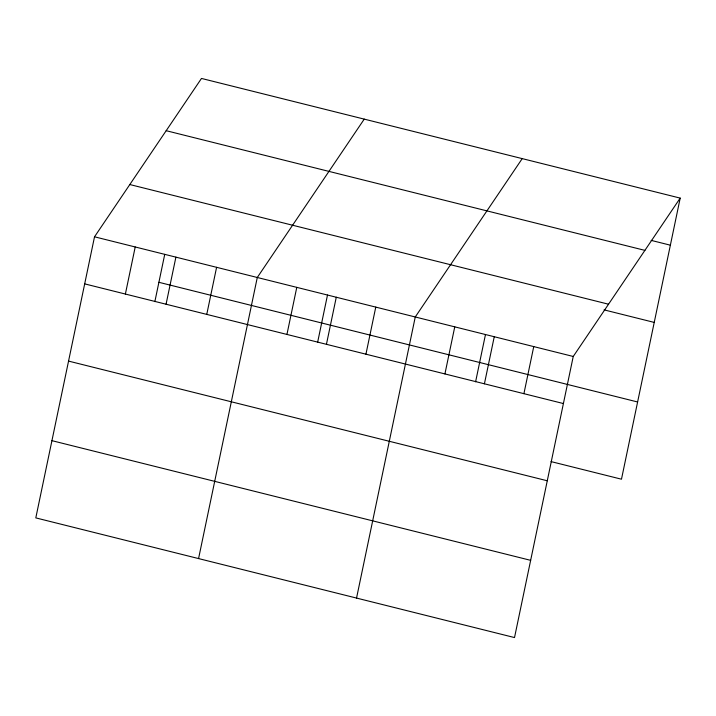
<?xml version="1.0" encoding="UTF-8"?>
<svg xmlns="http://www.w3.org/2000/svg" width="716" height="716" viewBox="0 0 716 716"><rect width="100%" height="100%" fill="white"/><g stroke="black" fill="none" stroke-linecap="round" stroke-linejoin="round"><path stroke-width="1.07" d="M94.521 236.799L35.8 517.892L514.518 637.562L573.239 356.47L680.2 198.108L201.482 78.438L94.521 236.799L573.239 356.47M125.381 294.043L135.217 246.966M154.862 301.615L164.734 254.35M166.067 304.219L175.903 257.142M206.763 314.387L216.599 267.31M198.565 558.578L257.286 277.486L364.247 119.124M286.946 334.435L296.782 287.358M317.627 342.302L327.498 295.037M326.442 344.306L336.278 297.23M365.939 354.178L375.775 307.101M356.541 598.075L415.262 316.973L522.224 158.612M444.922 373.931L454.758 326.854M475.603 381.789L485.475 334.533M484.419 383.803L494.255 336.726M523.915 393.675L533.751 346.598M680.2 198.108L621.479 479.201L551.025 461.596M651.148 240.379L670.364 245.185M166.184 130.697L644.901 250.367M129.82 184.54L608.537 304.21M604.062 309.867L654.236 322.415M158.889 282.301L637.607 401.98M84.685 283.876L563.403 403.547M68.557 361.097L547.275 480.776M51.937 440.662L530.654 560.342"/></g></svg>
